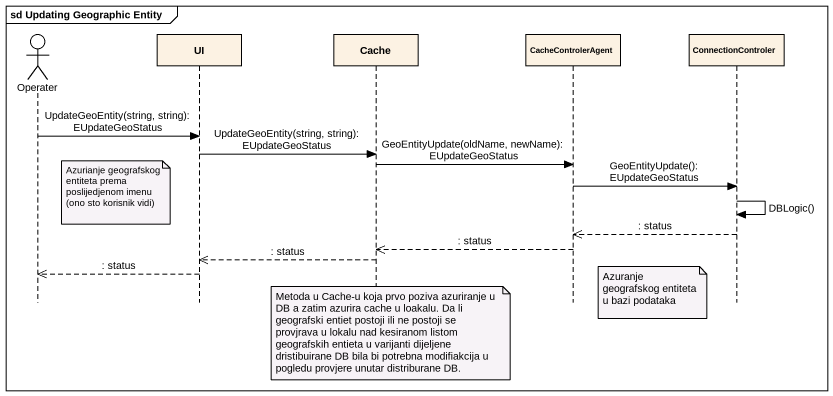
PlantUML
@startuml
mainframe sd Updating Geographic Entity
hide footbox
actor Operater
participant UI
participant Cache
participant CacheControlerAgent
participant ConnectionControler

Operater -> UI : UpdateGeoEntity(string, string): EUpdateGeoStatus
UI -> Cache : UpdateGeoEntity(string, string): EUpdateGeoStatus
Cache -> CacheControlerAgent : GeoEntityUpdate(oldName, newName): EUpdateGeoStatus
CacheControlerAgent -> ConnectionControler : GeoEntityUpdate(): EUpdateGeoStatus
note right of Operater : Azurianje geografskog entiteta prema poslijedjenom imenu (ono sto korisnik vidi)
ConnectionControler -> ConnectionControler : DBLogic()
ConnectionControler -->> CacheControlerAgent : : status
CacheControlerAgent -->> Cache : : status
Cache -->> UI : : status
UI -->> Operater : : status
note right of CacheControlerAgent : Azuranje geografskog entiteta u bazi podataka
note over Cache : Metoda u Cache-u koja prvo poziva azuriranje u DB a zatim azurira cache u loakalu. Da li geografski entiet postoji ili ne postoji se provjrava u lokalu nad kesiranom listom geografskih entieta u varijanti dijeljene dristibuirane DB bila bi potrebna modifiakcija u pogledu provjere unutar distriburane DB.
@enduml
